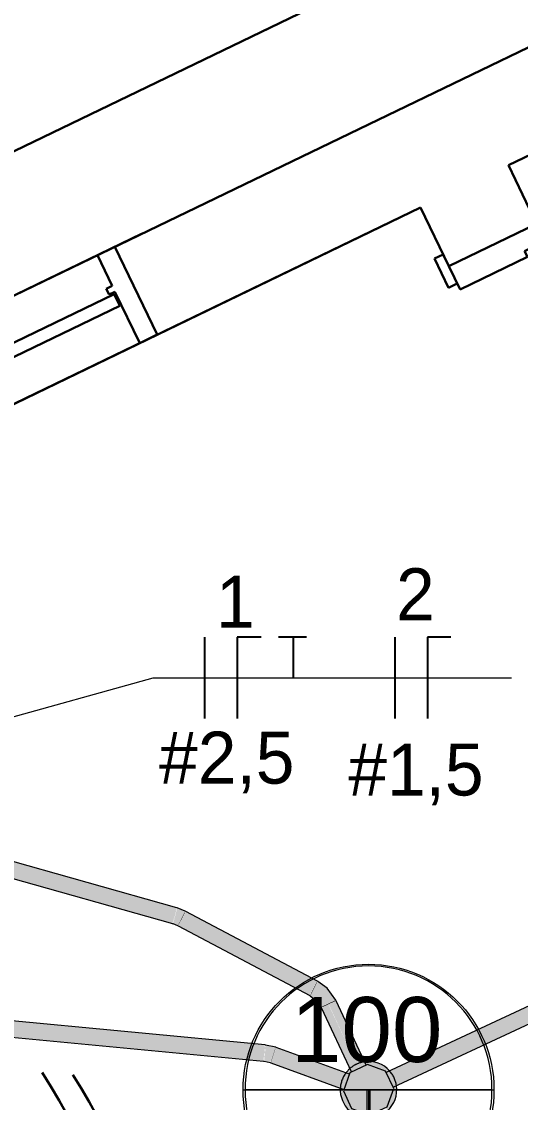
# Model space of a CAD drawing. Header units: metres. Extents: x 4 to 129, y -16 to 26.
# Drawn here: x 35.333 to 36.1, y 18.86 to 20.522 of the extents above; entities that cross this region are included whole.
import ezdxf

# ---------------------------------------------------------------- set-up
doc = ezdxf.new("R2010")
doc.units = ezdxf.units.M
for name, pattern in [('Hidden 1_5', [0.0022, 0.0015, -0.0007000000000000001]), ('IMPORT-_Tracejado pequeno', [2.25, 1.5, -0.7500000000000001]), ('IMPORT-DASHED2 _4_', [0.375, 0.25, -0.125])]:
    doc.linetypes.add(name, pattern=pattern)
for name, color, linetype, lineweight in [('A-DETL', 7, 'Continuous', 9), ('Dispositivos elétricos', 7, 'Continuous', 70), ('E-LITE-EQPM-IDEN', 7, 'Continuous', 9), ('E-POWR-CNDT', 7, 'Continuous', 30), ('Identificadores de dispositivos elétricos', 7, 'Continuous', 9), ('KIRYA - PAREDE', 7, 'Continuous', 50), ('KIRYA - PISO', 7, 'Continuous', 9), ('KIRYA - PROJEÇÃO', 7, 'IMPORT-DASHED2 _4_', 9), ('KIRYA - SQUADRIA', 7, 'Continuous', 9), ('LAYOUT-MOBILIA', 7, 'Continuous', 9)]:
    doc.layers.add(name, color=color, linetype=linetype, lineweight=lineweight)
for name, color, linetype, lineweight, true_color in [('Base Revit Coremas_dwg', 7, 'Continuous', 9, 0x767676), ('Fase', 1, 'Continuous', 25, 0xff0000), ('Neutro', 5, 'Continuous', 25, 0x0000ff), ('Terra', 3, 'Continuous', 25, 0x00ff00)]:
    doc.layers.add(name, color=color, linetype=linetype, lineweight=lineweight, true_color=true_color)
doc.styles.add('Arial', font='arial.ttf', dxfattribs={"height": 0.09999999999999994})
doc.styles.add('Century Gothic_3', font='GOTHIC.TTF', dxfattribs={"height": 0.07999999999999995})

# ---------------------------------------------------------------- blocks, each defined once
blk = doc.blocks.new('Base Revit Coremas_dwg__U16-8225577-PLANTA BAIXA - TÉRREO')
at = {"layer": 'KIRYA - SQUADRIA', "color": 254, "linetype": 'IMPORT-_Tracejado pequeno', "lineweight": 30, "true_color": 0xe3e3e3}
for p, q in [((-0.6763482375953342, 0.5295479037944236), (-0.6763482375953342, 0.5495479037944055)), ((-0.628651762404729, 0.5295479037944236), (-0.628651762404729, 0.5495479037944053)), ((0, -0.1499999999999772), (0, 0))]:
    blk.add_line(p, q, dxfattribs=at)
at = {"layer": 'KIRYA - SQUADRIA', "color": 254, "linetype": 'IMPORT-_Tracejado pequeno', "lineweight": 30, "true_color": 0xe3e3e3, "flags": 128}
for points in [[(-0.6999999999999318, -0.1499999999999769), (-0.6999999999999318, 0), (-0.634999999999991, 0), (-0.634999999999991, 0.6049999999999047), (-0.6700000000001294, 0.6049999999999047), (-0.6700000000001294, 0.01499999999998669)], [(-0.6700000000001294, 0.5621072639671073), (-0.6763482375953342, 0.5621072639671073), (-0.6763482375953342, 0.5495479037944055), (-0.7149859343644491, 0.5495479037944055)], [(-0.6349999999999907, 0.5621072639671072), (-0.6286517624047858, 0.5621072639671072), (-0.6286517624047858, 0.5495479037944053), (-0.5900140656355005, 0.5495479037944053)], [(-0.7249859343646107, 0.5395479037944146), (-0.7249859343646107, 0.4325479037944437), (-0.7049859343644584, 0.4325479037944437), (-0.7049859343644584, 0.5245479037944283)], [(-0.5800140656355663, 0.5395479037944146), (-0.5800140656355663, 0.4325479037944437), (-0.6000140656356621, 0.4325479037944437), (-0.6000140656356621, 0.5245479037944283)], [(-0.6999859343644629, 0.5295479037944236), (-0.6763482375953342, 0.5295479037944236), (-0.6763482375953342, 0.5194749721699741), (-0.6700000000000725, 0.5194749721699741)], [(-0.6050140656356573, 0.5295479037944236), (-0.628651762404729, 0.5295479037944236), (-0.628651762404729, 0.5194749721699738), (-0.6349999999999907, 0.5194749721699738)], [(-0.6699999999999591, 0), (-0.7200000000000273, 0), (-0.7200000000000273, 0.01499999999998669), (-0.6699999999999591, 0.01499999999998669), (-0.6699999999999591, -0.03499999999996786), (-0.6599999999999683, -0.03499999999996786), (-0.6599999999999683, -0.1499999999999769), (-0.7200000000000841, -0.1499999999999769), (-0.7200000000000841, -0.1649999999999064), (-0.6699999999999591, -0.1649999999999064), (-0.6699999999999591, -0.1499999999999201)], [(-0.01499999999998638, 0), (-0.03000000000008642, 0), (0.0199999999999818, 0), (0.0199999999999818, 0.01499999999998647), (-0.03000000000014326, 0.01499999999998647), (-0.03000000000014326, -0.03499999999996807), (-0.04000000000013418, -0.03499999999996807), (-0.04000000000013418, -0.1499999999999772), (0.0199999999999818, -0.1499999999999772), (0.0199999999999818, -0.1649999999999635), (-0.03000000000014326, -0.1649999999999635), (-0.03000000000014326, -0.1499999999999203)]]:
    blk.add_lwpolyline(points, dxfattribs=at)
at = {"layer": 'KIRYA - SQUADRIA', "color": 254, "linetype": 'IMPORT-_Tracejado pequeno', "lineweight": 30, "true_color": 0xe3e3e3}
for centre, radius, start, end in [((-0.634999999999991, 0), 0.60499999999993, 359.9999999999996, 90.0000000000131), ((-0.7149859343645344, 0.5395479037943294), 0.01000000000007628, 89.99999999951147, 179.9999999995115), ((-0.5900140656355289, 0.5395479037944431), 0.009999999999962483, 359.9999999998368, 89.99999999983716), ((-0.6999859343644629, 0.5245479037944283), 0.004999999999995453, 90, 180), ((-0.6050140656356573, 0.5245479037944283), 0.004999999999995342, 0, 90)]:
    blk.add_arc(centre, radius, start, end, dxfattribs=at)
blk = doc.blocks.new('Base Revit Coremas_dwg_A$C052F64AC-8225579-PLANTA BAIXA - TÉRREO')
at = {"layer": 'LAYOUT-MOBILIA', "color": 254, "linetype": 'IMPORT-_Tracejado pequeno', "lineweight": 30, "true_color": 0xe3e3e3}
for centre, radius, start, end in [((1.076600453393439, 0.08379346801791598), 0.861219416947135, 71.32444669248736, 97.15102726778784), ((1.076745982398734, -0.2224427104073357), 1.127404300517093, 76.31034354511105, 96.66807517465922)]:
    blk.add_arc(centre, radius, start, end, dxfattribs=at)
blk = doc.blocks.new('Base Revit Coremas_dwg-8208185-PLANTA BAIXA - TÉRREO')
at = {"layer": 'KIRYA - PAREDE', "color": 254, "linetype": 'IMPORT-_Tracejado pequeno', "lineweight": 30, "true_color": 0xe3e3e3, "flags": 128}
for points in [[(22.86263100806203, 17.57003930788748), (22.91173667781007, 17.59372309854031), (22.97689906325402, 17.45861623889461), (21.85100856620832, 16.91559636019499), (20.63464403792116, 19.43759107357689), (22.57117569283926, 20.37158526494024), (24.01231552905736, 21.06665070967577), (25.22868005734453, 18.54465599629386), (23.69746898136285, 17.80614896126237), (23.63230659591889, 17.94125582090807), (23.72237783568247, 17.98469741120404), (23.18321789732989, 19.10258475711924)], [(23.18321789732989, 19.10258475711924), (23.72237783568247, 17.98469741120404), (23.63230659591889, 17.94125582090807), (23.69746898136285, 17.80614896126237), (25.22868005734453, 18.54465599629386), (24.01231552905736, 21.06665070967577), (22.57117569283926, 20.37158526494024), (20.63464403792116, 19.43759107357689), (21.85100856620832, 16.91559636019499), (22.97689906325402, 17.45861623889461), (22.91173667781007, 17.59372309854031), (22.86263100806203, 17.57003930788748)], [(21.91818829022376, 19.8901129178663), (22.63633807828322, 20.23647840529477), (22.67977966857918, 20.1464071655312), (22.81488652822466, 20.21156955097515), (22.77144493792869, 20.30164079073872), (23.94237105485584, 20.86638146458634), (22.77144493792869, 20.30164079073872), (22.81488652822466, 20.21156955097515)], [(22.81488652822466, 20.21156955097515), (22.67977966857918, 20.1464071655312), (22.63633807828322, 20.23647840529477), (21.91818829022376, 19.8901129178663)]]:
    blk.add_lwpolyline(points, dxfattribs=at)
at = {"layer": 'KIRYA - PISO', "color": 254, "linetype": 'IMPORT-_Tracejado pequeno', "lineweight": 30, "true_color": 0xe3e3e3}
blk.add_line((12.99120622622934, 15.9731878446754), (33.35447433157256, 25.7944443571963), dxfattribs=at)
blk.add_line((12.99120622622934, 15.9731878446754), (33.35447433157256, 25.7944443571963), dxfattribs=at)
at = {"layer": 'KIRYA - PROJEÇÃO', "color": 254, "linetype": 'IMPORT-_Tracejado pequeno', "lineweight": 30, "true_color": 0xe3e3e3, "flags": 128}
blk.add_lwpolyline([(25.49570571746381, 18.45139669735863), (24.10557482799277, 21.33367636979483), (20.36761837780159, 19.53085037251208), (21.75774926727286, 16.64857070007588), (25.49570571746381, 18.45139669735863), (24.10557482799277, 21.33367636979483), (20.36761837780159, 19.53085037251208), (21.75774926727286, 16.64857070007588)], close=True, dxfattribs=at)
at = {"layer": 'KIRYA - SQUADRIA', "color": 254, "linetype": 'IMPORT-_Tracejado pequeno', "lineweight": 30, "true_color": 0xe3e3e3}
blk.add_line((21.52727098399345, 19.77374120470955), (22.17326794649605, 20.08530719903936), dxfattribs=at)
at = {"layer": 'KIRYA - SQUADRIA', "color": 254, "linetype": 'IMPORT-_Tracejado pequeno', "lineweight": 30, "true_color": 0xe3e3e3, "flags": 128}
for points in [[(21.20378338558445, 19.63865791528993), (21.17504795264225, 19.69823759579005), (21.20207067562276, 19.71127072449465), (22.13884939908169, 20.1630815090389), (22.16587212208858, 20.176114637756), (22.13884939908169, 20.1630815090389), (22.16162160030333, 20.11586591720131), (22.15261402598506, 20.1115215409707), (22.15695840258243, 20.10251396589231), (22.1659659769007, 20.10685834212293), (22.15695840258243, 20.10251396589231), (22.15261402598506, 20.1115215409707), (22.16162160030333, 20.11586591720131), (22.13884939908169, 20.1630815090389), (21.20207067562276, 19.71127072449465), (21.2248428768444, 19.66405513265707), (21.23385045118883, 19.66839950890019), (21.2248428768444, 19.66405513265707), (21.20207067562276, 19.71127072449465), (21.17504795264225, 19.69823759579005)], [(22.16587212208856, 20.17611463775598), (22.23103776538324, 20.04100102332427), (22.20401504237634, 20.02796789460717), (22.16596597690068, 20.10685834212291), (22.20401504237634, 20.02796789460717), (22.23103776538324, 20.04100102332427)], [(21.91818829022376, 19.89011291786629), (22.20401504237637, 20.02796789460719)]]:
    blk.add_lwpolyline(points, close=True, dxfattribs=at)
for points in [[(22.17326794649605, 20.08530719903936), (22.16457919411053, 20.10332234751834), (21.4854886275966, 19.7757952229692)], [(21.4854886275966, 19.7757952229692), (22.16457919411053, 20.10332234751834), (22.17326794649605, 20.08530719903936), (21.52727098399345, 19.77374120470955)]]:
    blk.add_lwpolyline(points, dxfattribs=at)
at = {"rotation": 295.7481327013867}
for name, p in [('Base Revit Coremas_dwg__U16-8225577-PLANTA BAIXA - TÉRREO', (23.11897766029642, 19.58107087262966)), ('Base Revit Coremas_dwg__U16-8225577-PLANTA BAIXA - TÉRREO', (23.11897766029642, 19.58107087262966)), ('Base Revit Coremas_dwg_A$C052F64AC-8225579-PLANTA BAIXA - TÉRREO', (20.8349132881599, 19.36764661702273)), ('Base Revit Coremas_dwg_A$C052F64AC-8225579-PLANTA BAIXA - TÉRREO', (20.8349132881599, 19.36764661702273))]:
    blk.add_blockref(name, p, dxfattribs=at)
blk = doc.blocks.new('PVC Corrugado Amarelo_Caixa de Octogonal 4x4 - PVC Corrugado Amarelo_Caixa de Octogonal 4x4-V5-PLANTA BAIXA - TÉRREO')
at = {"layer": 'Dispositivos elétricos', "linetype": 'Hidden 1_5', "lineweight": 9, "true_color": 0xffff00}
h = blk.add_hatch(color=2, dxfattribs=at)
h.paths.add_polyline_path([(0.03767210506461061, -0.0217499999999669), (0.04150358051657202, -0.01249999999994085), (0.03580033188645696, -0.01249999999994085), (0.03580033188480234, -0.01482898300411315), (0.01419168887870255, -0.03580033188477851), (-0.01527961800185475, -0.03534969688708456), (-0.01647582267967106, -0.03415349220930723), (-0.02016005030725566, -0.03833068379082034), (-0.01125862846197079, -0.04201777344354136), (0.001312461658454373, -0.04332721114464241), (0.01224624652835866, -0.04160868864599068), (0.02174999999998856, -0.03767210506459329), (0.03075914498160414, -0.03075914498158356)])
h.paths.add_polyline_path([(0.04150358051655036, 0.01250000000006213), (0.03694902664989638, 0.02269233413664843), (0.03075914498160414, 0.03075914498164745), (0.02174999999998423, 0.03767210506465393), (0.01249999999997117, 0.04143891238881216), (0.012499999999969, 0.03580033188487164), (0.01482898300413481, 0.03580033188484457), (0.03580033188480451, 0.01415786907497375), (0.03608859378874029, 0.01250000000006321), (0.04079485205487963, 0.01250000000006213)])
h.paths.add_polyline_path([(-0.03415349220933538, -0.01647582267964291), (-0.03580033188482616, -0.01419168887869497), (-0.03599894498668052, -0.01249999999999391), (-0.04150358051657419, -0.01249999999999716), (-0.03818629799163084, -0.02050862846193837), (-0.03426311130539703, -0.01658544177570672)])
h.paths.add_polyline_path([(-0.01250000000002964, 0.03580033188487164), (-0.01250000000003181, 0.04150358051659801), (-0.02269233413662569, 0.03694902664993861), (-0.03075914498162363, 0.03075914498164962), (-0.03792915720458565, 0.02112942123752928), (-0.04150358051659801, 0.01250000000000257), (-0.03580033188486298, 0.01250000000000799), (-0.03534969688712788, 0.01527961800187857), (-0.01415786907495426, 0.03580033188484349)])
blk.add_hatch(color=2, dxfattribs=at).paths.add_polyline_path([(0.03580033188480234, -0.01482898300411315), (0.03580033188480234, 0.0148289830041792), (0.01482898300413481, 0.03580033188484457), (-0.01482898300415863, 0.03580033188484349), (-0.035800331884824, 0.01482898300418137), (-0.035800331884824, -0.01482898300411532), (-0.01482898300415863, -0.03580033188478068), (0.01482898300413697, -0.03580033188477851), (0.03339326022260249, -0.01723605466631517)])
at = {"layer": 'A-DETL', "linetype": 'Hidden 1_5'}
for radius, start, end in [(0.04349999999999999, 73.29313055703217, 106.7068694430228), (0.04350000000000005, 163.2906832807907, 179.9999999999999), (0.04350000000000005, 179.9999999999998, 196.7093167192928), (0.04350000000000006, 359.9999999999996, 16.7040929029535), (0.04350000000000005, 343.2959070971238, 359.999999999999), (0.04349999999999998, 208.319711191852, 241.6802888081773)]:
    blk.add_arc((2.876365812198856e-16, 4.272249221060065e-16), radius, start, end, dxfattribs=at)
at = {"layer": 'Dispositivos elétricos', "lineweight": 9}
for p, q in [((-0.01482898300414687, 0.03580033188481292), (-0.03580033188481198, 0.01482898300414765)), ((0.01482898300414769, 0.03580033188481289), (-0.01482898300414687, 0.03580033188481292)), ((0.03580033188481276, 0.01482898300414777), (0.01482898300414769, 0.03580033188481289)), ((-0.03580033188481198, 0.01482898300414765), (-0.0358003318848119, -0.01482898300414678)), ((0.03580033188481276, -0.01482898300414668), (0.03580033188481276, 0.01482898300414777)), ((-0.0358003318848119, -0.01482898300414678), (-0.01482898300414674, -0.03580033188481186)), ((0.01482898300414763, -0.0358003318848118), (0.03580033188481276, -0.01482898300414668)), ((-0.01482898300414674, -0.03580033188481186), (0.01482898300414764, -0.0358003318848118))]:
    blk.add_line(p, q, dxfattribs=at)
for radius, start, end in [(0.04350000000000004, 106.7723991299896, 163.225153593822), (0.0435, 16.7696225899204, 73.22760087006348), (0.0435, 196.7748464062594, 208.2541815048851), (0.04349999999999999, 241.745818495146, 343.2303774101551)]:
    blk.add_arc((2.876365812198856e-16, 4.272249221060065e-16), radius, start, end, dxfattribs=at)
blk = doc.blocks.new('Tag de Luminárias de Teto 2 - Tag de Luminárias de Teto 2-3493498-PLANTA BAIXA - TÉRREO')
at = {"layer": 'E-LITE-EQPM-IDEN'}
for p, q in [((-0.003861451443040973, 1.259376205309247e-17), (0.003861451443040971, -1.235969987410149e-17)), ((-0.003800000000000002, 9.765625000012382e-06), (0.003799999999999999, 9.765624999987827e-06)), ((1.470902172174639e-21, 1.170310894954888e-19), (-6.237551721879286e-18, -0.003861451443040972)), ((-3.906249999999958e-05, -9.765625000000229e-06), (-0.003800000000000002, -9.765625000012382e-06)), ((-3.906250000000614e-05, -0.00380956484615549), (-3.90625e-05, -9.765625000000424e-06)), ((0.003800000000000002, -9.765625000012382e-06), (3.906249999999958e-05, -9.765625000000229e-06)), ((3.90625e-05, -9.765625000000229e-06), (3.906250000000614e-05, -0.00380956484615549))]:
    blk.add_line(p, q, dxfattribs=at)
blk.add_circle((-2.98848752686665e-19, 1.169605258446771e-19), 0.003861451443040976, dxfattribs=at)
for centre, radius, start, end in [((-1.586231146433193e-18, 9.76562500001486e-06), 0.003800000000000003, 359.9999999999989, 179.9999999999988), ((1.057487430955462e-18, -9.765625000011598e-06), 0.003800000000000007, 180.0000000000004, 269.4110116299548), ((1.743201936965644e-18, -9.765625000013976e-06), 0.0038, 270.588988370044, 359.9999999999989)]:
    blk.add_arc(centre, radius, start, end, dxfattribs=at)
blk = doc.blocks.new('Fiação_PEX_Tags Eletrical Fixtures - 2_ FNT-4480792-PLANTA BAIXA - TÉRREO')
at = {"layer": 'Fase'}
blk.add_line((-0.0009830429433026226, 0.001249999999999997), (-0.0009830429433026265, -0.001250000000000003), dxfattribs=at)
at = {"layer": 'Identificadores de dispositivos elétricos'}
blk.add_line((-0.002569481908087198, 5.287437154777256e-19), (0.003148823373829976, -1.811024766791761e-17), dxfattribs=at)
at = {"layer": 'Neutro'}
for p, q in [((1.695705669737706e-05, 0.001249999999999997), (1.695705669737314e-05, -0.001250000000000004)), ((1.695705669737706e-05, 0.001249999999999997), (1.695705669737388e-05, -0.0007721693322062563)), ((0.0007591445566973691, 0.001249999999999996), (1.695705669737706e-05, 0.001249999999999997))]:
    blk.add_line(p, q, dxfattribs=at)
at = {"layer": 'Terra'}
for p, q in [((0.002148984650933458, 0.001249999999999992), (0.001290394556697375, 0.001249999999999992)), ((0.001746479857345674, 0.001249999999999992), (0.001746479857345672, -1.348296474468214e-17))]:
    blk.add_line(p, q, dxfattribs=at)
blk = doc.blocks.new('Fiação_PEX_Tags Lighting Fixture - 1_ FN-4481215-PLANTA BAIXA - TÉRREO')
at = {"layer": 'E-LITE-EQPM-IDEN', "color": 1, "lineweight": 25, "true_color": 0xff0000}
blk.add_line((-0.0009895564730001342, -0.001402714200512057), (-0.0009895564730001383, -0.003902714200512064), dxfattribs=at)
at = {"layer": 'E-LITE-EQPM-IDEN', "color": 5, "lineweight": 25, "true_color": 0x0000ff}
for p, q in [((1.044352699986642e-05, -0.001402714200512063), (1.044352699986249e-05, -0.003902714200512064)), ((1.044352699986642e-05, -0.001402714200512063), (1.044352699986324e-05, -0.003424883532718317)), ((0.0007313164145795625, -0.001402714200512064), (1.044352699986642e-05, -0.001402714200512063))]:
    blk.add_line(p, q, dxfattribs=at)
at = {"layer": 'E-LITE-EQPM-IDEN'}
for p, q in [((-0.003122870437784703, -0.00265271420051206), (0.002595434844132471, -0.002652714200512079)), ((-0.003122870437784703, -0.00265271420051206), (0.002595434844132471, -0.002652714200512079)), ((-0.003122870437784703, -0.00265271420051206), (0.002595434844132471, -0.002652714200512079)), ((-0.003122870437784703, -0.002652714200512061), (0.002595434844132471, -0.00265271420051208)), ((-0.00312287043778472, -0.002652714200512061), (0.002595434844132454, -0.00265271420051208)), ((-0.003122870437784703, -0.002652714200512061), (0.002595434844132471, -0.00265271420051208)), ((-0.003122870437784703, -0.002652714200512061), (0.002595434844132471, -0.00265271420051208)), ((-0.00312287043778472, -0.002652714200512061), (0.002595434844132454, -0.002652714200512079)), ((-0.00312287043778472, -0.002652714200512061), (0.002595434844132454, -0.00265271420051208)), ((-0.00312287043778472, -0.002652714200512061), (0.002595434844132454, -0.002652714200512079)), ((-0.00312287043778472, -0.00265271420051206), (0.002595434844132454, -0.002652714200512079)), ((-0.00312287043778472, -0.00265271420051206), (0.002595434844132454, -0.002652714200512079)), ((-0.00312287043778472, -0.00265271420051206), (0.002595434844132454, -0.002652714200512079)), ((-0.003122870437784703, -0.00265271420051206), (0.002595434844132471, -0.002652714200512078)), ((-0.003122870437784703, -0.00265271420051206), (0.002595434844132471, -0.002652714200512078)), ((-0.003122870437784703, -0.00265271420051206), (0.002595434844132471, -0.002652714200512079)), ((-0.003122870437784703, -0.00265271420051206), (0.002595434844132471, -0.002652714200512079)), ((-0.003122870437784703, -0.00265271420051206), (0.002595434844132471, -0.002652714200512079)), ((-0.003122870437784703, -0.00265271420051206), (0.002595434844132471, -0.002652714200512079)), ((-0.003122870437784703, -0.00265271420051206), (0.002595434844132471, -0.002652714200512079)), ((-0.003122870437784703, -0.00265271420051206), (0.002595434844132471, -0.002652714200512078)), ((-0.003122870437784705, -0.00265271420051206), (0.00259543484413247, -0.002652714200512078)), ((-0.002681485024812969, -0.002652714200512057), (0.00259543484413247, -0.002652714200512074))]:
    blk.add_line(p, q, dxfattribs=at)

msp = doc.modelspace()

# ---------------------------------------------------------------- hatches: boundary and pattern name
at = {"layer": 'E-POWR-CNDT', "lineweight": 5, "true_color": 0xffff00}
for points in [[(35.89906423405439, 18.89427684812699), (37.18542665336896, 19.49411749541617), (37.1801439250972, 19.50544634275413), (35.89396151038343, 18.90521967435281), (35.89847869690264, 18.89553253660113)], [(35.56816466572651, 19.1469329090009), (35.57110398122521, 19.15909159502358), (34.40466553441466, 19.48772584460385), (34.40138715396601, 19.47610536886899), (35.56680095825149, 19.14731763954256)], [(35.90434696232614, 18.88294800078903), (37.19052937703992, 19.48317466919035), (37.18542665336896, 19.49411749541617), (35.89906423405439, 18.89427684812699), (35.90416695772535, 18.88333402190117)], [(35.5647706365377, 19.13490250726757), (35.56816466572651, 19.1469329090009), (34.40138715396677, 19.47610536886878), (34.39844783846732, 19.46394668284632), (35.56331762179676, 19.13531243326604)], [(35.56588856168, 19.13639091644758), (35.57133487024821, 19.15735154251971), (35.57078548583841, 19.15721169033157), (35.56545593154976, 19.1365142754821), (35.56576472467155, 19.13642622701134)], [(35.57269115175288, 19.13186045760118), (35.5841882850392, 19.15404807201369), (35.57698575890043, 19.15721169033157), (35.57216776213377, 19.15841258126317), (35.56588856168, 19.13462311175117), (35.57258868819147, 19.13190801988733)], [(35.57435846696879, 19.13287269338804), (35.5841882850392, 19.15216620433409), (35.58335637982903, 19.15200762389551), (35.57377422901965, 19.13318196918826)], [(35.7761685140014, 19.02414642749834), (35.78201671698677, 19.03519398477776), (35.57942315932061, 19.14244015864178), (35.57377422901965, 19.13128711314643), (35.77545740623979, 19.02452286388417)], [(35.78201671698677, 19.03519398477776), (35.78766564728774, 19.04634703027311), (35.58507208962156, 19.15311127953537), (35.57942315932061, 19.14244015864178), (35.78050309067453, 19.03599524732785)], [(35.7061050831914, 18.93559873724532), (35.70694678290211, 18.94807528349009), (34.38558846725752, 19.07405143507013), (34.38443868407033, 19.06203223238056), (35.66438008199206, 18.93959024201511)], [(35.70491474004507, 18.92315554299329), (35.7061050831914, 18.93559873724532), (34.38443868407033, 19.06203223238056), (34.38359698435962, 19.0495556861358), (35.70048256484483, 18.92357953455575)], [(35.7934942516415, 19.00638408423657), (35.81615194631742, 19.0169495407801), (35.80480425414938, 19.03359949256433), (35.7885494518701, 19.04539724943251), (35.77725159126818, 19.0235274716551), (35.78668563634069, 19.01637405530711), (35.79337157039743, 19.00656408883737)], [(35.77783582921732, 19.02515866328519), (35.78766564728774, 19.04445217423125), (35.78703582555785, 19.04467533991698), (35.77725159126818, 19.02546793908543)], [(35.84015939311978, 18.90631036539002), (35.85148824045773, 18.91159309366178), (35.80482309897947, 19.01056343458938), (35.79391686990326, 19.00547777644955), (35.84007545559592, 18.90649036999082)], [(35.79543464765095, 19.00618552783667), (35.81502564499375, 19.01540226549247), (35.81463416856973, 19.01624178939297), (35.79504317122692, 19.00702505173718)], [(35.85148824045773, 18.91159309366178), (35.86281708779568, 18.91687582193355), (35.81618854346704, 19.01586322839228), (35.80524571724122, 19.01076050472131), (35.84856589082078, 18.91786009268236)], [(35.70606967132764, 18.92472738746712), (35.7079422384423, 18.94629772831491), (35.70708952550923, 18.94588955718942), (35.70550991161823, 18.92478093530381), (35.70595075554439, 18.92473876321074)], [(35.71516492152097, 18.92096920606492), (35.7235697494319, 18.94450430263301), (35.71611382310585, 18.94669390876609), (35.70825032191878, 18.94752271248319), (35.70641316666787, 18.92297976785756), (35.71496667235741, 18.92102742654156)], [(35.71667738927422, 18.92220087266457), (35.7235697494319, 18.942732383351), (35.72301816481993, 18.9425458146983), (35.71625028981394, 18.92235632415519)], [(35.83297680679479, 18.89139140873841), (35.83710638291416, 18.90319058810677), (35.72450944205268, 18.94371926082132), (35.7203798659333, 18.93237334368144), (35.82790499590237, 18.89323739693708)], [(35.82870155500322, 18.87964525097859), (35.83297680679479, 18.89139140873841), (35.7203798659333, 18.93237334368144), (35.71625028981394, 18.92057416431307), (35.82790499590237, 18.87993517478114)]]:
    msp.add_hatch(color=2, dxfattribs=at).paths.add_polyline_path(points)

# ---------------------------------------------------------------- linework, layer by layer
at = {"layer": 'E-POWR-CNDT', "color": 57, "lineweight": 9, "true_color": 0x808040}
for p, q in [((37.1801439250972, 19.50544634275413), (35.89378150578263, 18.90560569546495)), ((35.57155869491532, 19.15896331073424), (34.40478118315482, 19.48813577060233)), ((35.90434696232614, 18.88294800078903), (37.19070938164072, 19.48278864807821)), ((34.3979931247772, 19.46407496713566), (35.5647706365377, 19.13490250726757)), ((35.57228455485374, 19.15882218279623), (35.57132288450121, 19.15909639098914)), ((35.58438755772362, 19.15395557216001), (35.57228455485374, 19.15882218279623)), ((35.58527136230587, 19.15348771592124), (35.58438755772362, 19.15395557216)), ((35.78786491997215, 19.04624154205717), (35.58527136230599, 19.15348771592119)), ((35.56446767967842, 19.13505463217583), (35.56542935003095, 19.13478042398292)), ((35.56542935003095, 19.13478042398292), (35.57269115175288, 19.13186045760118)), ((35.57269115175298, 19.13186045760112), (35.57357495633524, 19.13139260136236)), ((35.57357495633524, 19.13139260136237), (35.7761685140014, 19.02414642749834)), ((35.70729542633773, 18.94804193149736), (34.38562902721667, 19.0744754266326)), ((34.383248340924, 19.04958903812852), (35.70491474004507, 18.92315554299329)), ((35.78874872455451, 19.04577368581833), (35.78786491997215, 19.04624154205716)), ((35.77616851400141, 19.02414642749834), (35.77705231858376, 19.02367857125951)), ((35.79349425164156, 19.00638408423646), (35.79391686990326, 19.00547777644954)), ((35.79391686990326, 19.00547777644955), (35.84015939311978, 18.90631036539002)), ((35.81657456457911, 19.01604323299318), (35.81615194631742, 19.0169495407801)), ((35.86281708779569, 18.91687582193354), (35.81657456457917, 19.01604323299308)), ((35.70829088187792, 18.94794670404565), (35.70729542633776, 18.94804193149736)), ((35.72371542510411, 18.94446152158457), (35.70829088187792, 18.94794670404565)), ((35.72465511772478, 18.9441195014413), (35.72371542510411, 18.94446152158458)), ((35.83725205858636, 18.90313756649824), (35.72465511772488, 18.94411950144126)), ((35.70491474004509, 18.92315554299328), (35.70591019558526, 18.92306031554157)), ((35.70591019558525, 18.92306031554157), (35.71516492152097, 18.92096920606492)), ((35.71516492152108, 18.92096920606489), (35.71610461414176, 18.92062718592161)), ((35.71610461414173, 18.92062718592161), (35.82870155500322, 18.87964525097859))]:
    msp.add_line(p, q, dxfattribs=at)
at = {"layer": 'E-POWR-CNDT', "color": 57, "lineweight": 9, "true_color": 0x808040, "flags": 128}
for points in [[(35.81615194631742, 19.0169495407801), (35.80305130879948, 19.03537120884545), (35.78874872455451, 19.04577368581833)], [(35.77705231858376, 19.02367857125951), (35.79014918552156, 19.01215417768397), (35.7934942516415, 19.00638408423657)]]:
    msp.add_lwpolyline(points, dxfattribs=at)
at = {"layer": 'Identificadores de dispositivos elétricos'}
msp.add_line((34.91752938749998, 19.34165617056712), (35.53505848600673, 19.5129458539662), dxfattribs=at)

# ---------------------------------------------------------------- block references
at = {"layer": 'A-DETL', "linetype": 'Hidden 1_5', "rotation": 294.9999999999999}
msp.add_blockref('PVC Corrugado Amarelo_Caixa de Octogonal 4x4 - PVC Corrugado Amarelo_Caixa de Octogonal 4x4-V5-PLANTA BAIXA - TÉRREO', (35.86661811448863, 18.87914697409604), dxfattribs=at)
at = {"layer": 'Base Revit Coremas_dwg', "color": 254, "linetype": 'IMPORT-_Tracejado pequeno', "lineweight": 30, "true_color": 0xe3e3e3}
msp.add_blockref('Base Revit Coremas_dwg-8208185-PLANTA BAIXA - TÉRREO', (13.31045168810228, 0), dxfattribs=at)
at = {"layer": 'E-LITE-EQPM-IDEN', "xscale": 49.99999999999998, "yscale": 49.99999999999998, "zscale": 49.99999999999998}
for name, p in [('Fiação_PEX_Tags Lighting Fixture - 1_ FN-4481215-PLANTA BAIXA - TÉRREO', (35.95680032087238, 19.64569568048395)), ('Tag de Luminárias de Teto 2 - Tag de Luminárias de Teto 2-3493498-PLANTA BAIXA - TÉRREO', (35.86661811448863, 18.87914697409603))]:
    msp.add_blockref(name, p, dxfattribs=at)
at = {"layer": 'Identificadores de dispositivos elétricos', "color": 1, "true_color": 0xff0000, "xscale": 49.99999999999998, "yscale": 49.99999999999998, "zscale": 49.99999999999998}
msp.add_blockref('Fiação_PEX_Tags Eletrical Fixtures - 2_ FNT-4480792-PLANTA BAIXA - TÉRREO', (35.6635325814111, 19.51302284587967), dxfattribs=at)

# ---------------------------------------------------------------- texts
at = {"layer": 'E-LITE-EQPM-IDEN', "attachment_point": 1}
for s, insert, char_height, width, style in [('2', (35.90894001889021, 19.68145350863007), 0.07999999999999995, 0.07616031249999995, 'Century Gothic_3'), ('#1,5', (35.8354570045278, 19.41186111317597), 0.07999999999999995, 0.2886074999999998, 'Century Gothic_3'), ('100', (35.74727047483537, 19.0218252725895), 0.09999999999999994, 0.2886074999999998, 'Arial')]:
    msp.add_mtext(s, dxfattribs=dict(at, insert=insert, char_height=char_height, width=width, style=style))
at = {"layer": 'Identificadores de dispositivos elétricos', "char_height": 0.07999999999999995, "attachment_point": 1, "style": 'Century Gothic_3'}
for s, insert, width in [('1', (35.63188332154584, 19.66987202493248), 0.07616031249999995), ('#2,5', (35.54438332154584, 19.43012384966658), 0.2886074999999998)]:
    msp.add_mtext(s, dxfattribs=dict(at, insert=insert, width=width))

doc.saveas('drawing.dxf')
